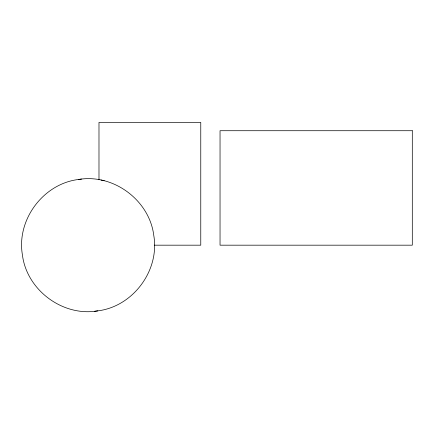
<?xml version="1.0" encoding="UTF-8"?>
<svg xmlns="http://www.w3.org/2000/svg" width="434" height="434" viewBox="0 0 434 434"><rect width="100%" height="100%" fill="white"/><g stroke="black" fill="none" stroke-linecap="round" stroke-linejoin="round"><path stroke-width="0.65" d="M78.353 179.497C43.129 183.821 16.335 219.957 22.416 254.921C26.751 290.145 62.87 316.95 97.84 310.863C133.07 306.534 159.858 270.398 153.777 235.434C149.448 200.21 113.323 173.41 78.353 179.497L81.592 179.096M94.607 311.259L97.84 310.863M154.254 245.177L200.768 245.177L200.768 122.421L98.985 122.421L98.985 179.752M101.051 180.056L104.231 180.766M412.3 130.721L220.038 130.721L220.038 245.177L412.3 245.177L412.3 130.721"/></g></svg>
